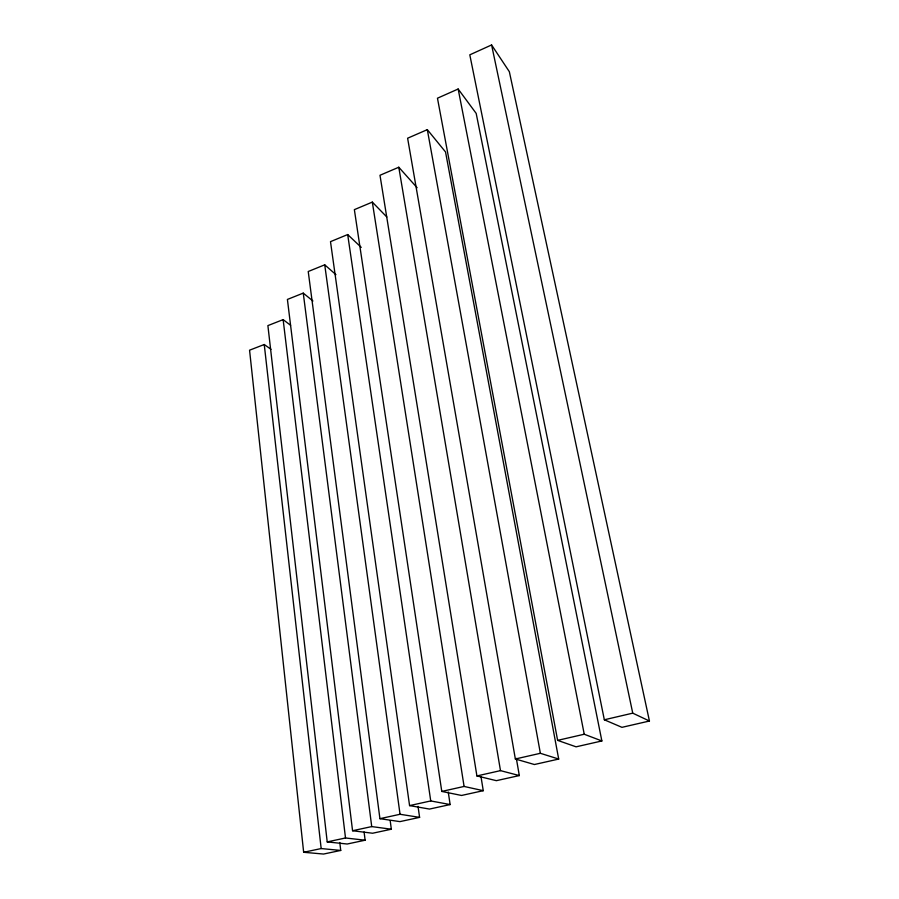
<?xml version="1.0" encoding="UTF-8"?>
<svg xmlns="http://www.w3.org/2000/svg" width="899" height="899" viewBox="0 0 899 899"><rect width="100%" height="100%" fill="white"/><g stroke="black" fill="none" stroke-linecap="round" stroke-linejoin="round"><path stroke-width="1.35" d="M491.596 44.95L469.806 54.828L604.33 719.784L621.951 727.336L649.438 721.02L509.34 71.684L491.596 44.95L632.75 713.154L649.438 721.02M458.153 89.012L437.465 98.205L557.627 740.371L576.079 746.822L601.869 740.956L476.178 113.398L458.153 89.012L584.238 734.236L601.869 740.956M427.317 129.647L407.618 138.221L515.352 758.992L534.399 764.521L558.695 759.059L445.533 151.965L427.317 129.647L540.366 753.295L558.695 759.059M417.114 187.722L398.785 167.236L379.996 175.271L476.908 775.938L496.372 780.669L519.319 775.567L516.329 758.363M386.828 216.996L372.321 202.106L354.363 209.647L441.78 791.423L461.535 795.458L483.269 790.682L480.965 776.478M361.229 247.371L347.688 234.56L330.495 241.651L409.573 805.605L429.497 809.066L450.141 804.56L448.241 792.019M335.934 274.644L324.73 264.823L308.233 271.509L379.929 818.674L399.943 821.619L419.597 817.371L418.024 806.369M312.919 300.996L303.255 293.108L287.41 299.434L352.565 830.732L372.591 833.238L391.335 829.215L390.2 820.708M290.613 325.314L283.14 319.617L267.891 325.607L327.214 841.902L347.194 844.015L365.118 840.205L364.084 831.98M271.015 349.329L264.25 344.508L249.562 350.194L303.66 852.286L323.561 854.05L340.732 850.432L339.788 842.464M604.33 719.784L632.75 713.154M557.627 740.371L584.238 734.236M515.352 758.992L540.366 753.295M476.908 775.938L500.485 770.634L519.319 775.567M441.78 791.423L464.086 786.445L483.269 790.682M409.573 805.605L430.733 800.942L450.141 804.56M379.929 818.674L400.044 814.28L419.597 817.371M352.565 830.732L371.725 826.586L391.335 829.215M327.214 841.902L345.508 837.98L365.118 840.205M303.66 852.286L321.168 848.555L340.732 850.432M398.785 167.236L500.485 770.634M372.321 202.106L464.086 786.445M347.688 234.56L430.733 800.942M324.73 264.823L400.044 814.28M303.255 293.108L371.725 826.586M283.14 319.617L345.508 837.98M264.25 344.508L321.168 848.555"/></g></svg>
